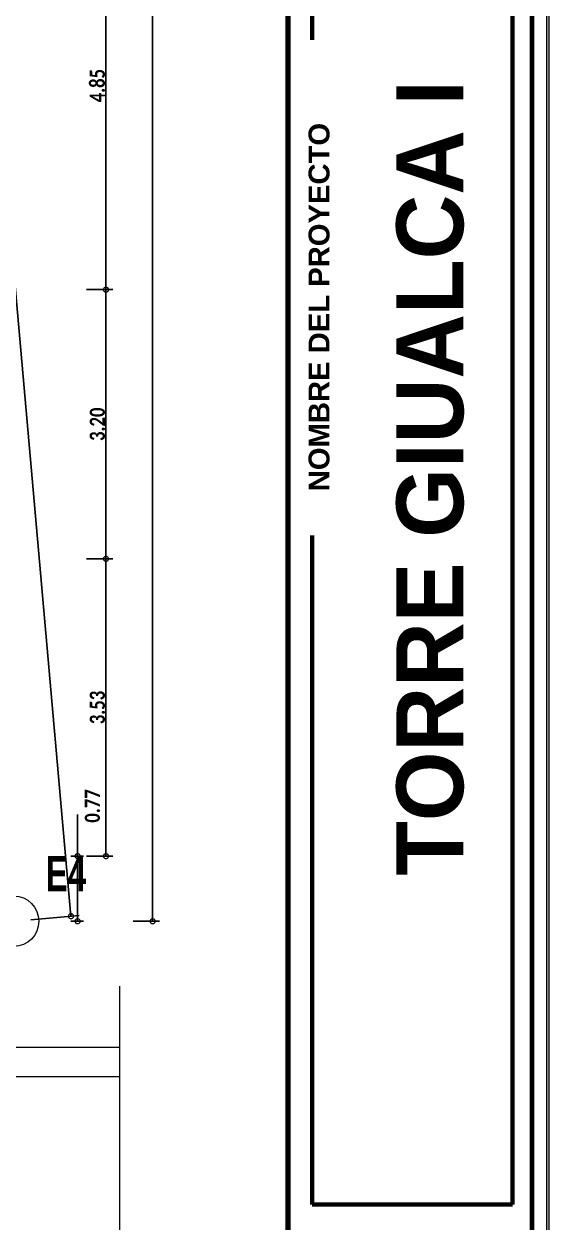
# Model space of a CAD drawing. Header units: metres. Extents: x -144 to 1000, y -717 to 29.
# Drawn here: x 994.13 to 1000.37, y -575.1 to -560.86 of the extents above; entities that cross this region are included whole.
import ezdxf

# ---------------------------------------------------------------- set-up
doc = ezdxf.new("R2010")
doc.units = ezdxf.units.M
doc.layers.get('0').update_dxf_attribs({"color": 1})
doc.layers.get('Defpoints').update_dxf_attribs({"color": 1})
for name, color, linetype, lineweight in [('A-ANNO-DIMS', 1, 'Continuous', 9), ('A-DETL-THIN', 1, 'Continuous', 9), ('G-ANNO-TEXT', 2, 'Continuous', 9), ('G-ANNO-TTLB', 3, 'Continuous', 18), ('G-ANNO-TTLB-WIDE', 1, 'Continuous', 70), ('G-IMPT', 1, 'Continuous', 9)]:
    doc.layers.add(name, color=color, linetype=linetype, lineweight=lineweight)
doc.styles.add('Arial_B', font='arialbd.ttf', dxfattribs={"height": 0.0025})
doc.styles.add('Britannic Bold_B_1', font='', dxfattribs={"width": 0.7, "height": 0.4})
doc.styles.add('Britannic Bold_B_4', font='', dxfattribs={"height": 0.004465})
doc.styles.add('Calibri_B_7', font='calibrib.ttf', dxfattribs={"width": 0.8, "height": 0.18})
doc.styles.get('Britannic Bold_B_1').set_extended_font_data('Britannic Bold', bold=True)
doc.styles.get('Britannic Bold_B_4').set_extended_font_data('Britannic Bold', bold=True)
doc.dimstyles.new('LINDEROS', dxfattribs={"dimscale": 0.3048, "dimtxt": 0.406749, "dimasz": 0.393701, "dimexe": 0.328084, "dimexo": 0.0625, "dimgap": 0.032808, "dimtad": 1, "dimrnd": 0.01, "dimzin": 0, "dimdsep": 46, "dimtxsty": 'Britannic Bold_B_1', "dimblk1": 'DOTSMALL', "dimblk2": 'DOTSMALL', "dimsah": 1, "dimcen": 0.09, "dimazin": 0, "dimtfac": 1, "dimtdec": 4, "dimtix": 1, "dimtmove": 0, "dimatfit": 3, "dimfxl": 1.64042, "dimfxlon": 1, "dimtvp": 1, "dimtolj": 1, "dimtzin": 0, "dimarcsym": 2})
doc.dimstyles.new('STANDARD_02', dxfattribs={"dimscale": 0.3048, "dimtxt": 0.200149, "dimasz": 0.393701, "dimexe": 0.262467, "dimexo": 0.0625, "dimgap": 0.032808, "dimtad": 1, "dimrnd": 0.01, "dimzin": 0, "dimdsep": 46, "dimtxsty": 'Calibri_B_7', "dimblk1": 'DOTSMALL', "dimblk2": 'DOTSMALL', "dimsah": 1, "dimcen": 0.09, "dimazin": 0, "dimtfac": 1, "dimtdec": 4, "dimtix": 1, "dimtmove": 0, "dimatfit": 3, "dimfxl": 0.82021, "dimfxlon": 1, "dimtvp": 1, "dimtolj": 1, "dimtzin": 0, "dimarcsym": 2})
doc.dimstyles.new('STANDARD_02_1', dxfattribs={"dimscale": 0.3048, "dimtxt": 0.200149, "dimasz": 0.393701, "dimexe": 0.262467, "dimexo": 0.0625, "dimgap": 0.032808, "dimtad": 1, "dimrnd": 0.01, "dimzin": 0, "dimdsep": 46, "dimtxsty": 'Calibri_B_7', "dimblk1": 'DOTSMALL', "dimblk2": 'DOTSMALL', "dimsah": 1, "dimcen": 0.09, "dimazin": 0, "dimtfac": 1, "dimtdec": 4, "dimtix": 1, "dimtmove": 0, "dimatfit": 3, "dimfxl": 0.82021, "dimfxlon": 1, "dimtvp": 1, "dimtolj": 1, "dimtzin": 0, "dimarcsym": 2})

# ---------------------------------------------------------------- blocks, each defined once
blk = doc.blocks.new('tarjeta de nathalie 00')
at = {"layer": 'G-IMPT', "lineweight": 9}
h = blk.add_hatch(color=3, dxfattribs=at)
h.paths.add_polyline_path([(-145.23888, -717.38489), (-145.21019, -717.38489), (-145.21019, -716.89355), (-145.21019, -716.79934), (-145.23888, -716.79934), (-145.23888, -716.89379)])
h.paths.add_polyline_path([(-145.20996, -716.7991), (-145.20996, -717.3851), (-145.2392, -717.3851), (-145.2392, -716.7991)])
h.paths.add_polyline_path([(-145.23902, -717.3868), (-145.20826, -717.3868), (-145.20826, -716.7974), (-145.2392, -716.7974), (-146.09866, -716.7974), (-146.09866, -717.3868)])
h.paths.add_polyline_path([(-145.20795, -716.79707), (-145.20795, -717.3871), (-146.09898, -717.3871), (-146.09898, -716.79707)])
at = {"layer": 'G-ANNO-TTLB', "color": 3}
for p, q in [((-145.20795, -717.3871), (-145.20795, -716.79707)), ((-145.20795, -717.38713), (-145.20795, -716.79707)), ((-145.20826, -716.7974), (-145.20826, -717.3868)), ((-145.2392, -716.7991), (-145.2392, -717.3851)), ((-145.20996, -717.3851), (-145.20996, -716.7991)), ((-145.23888, -717.38489), (-145.23888, -716.89379)), ((-145.21019, -716.89355), (-145.21019, -717.38489))]:
    blk.add_line(p, q, dxfattribs=at)
at = {"layer": 'G-ANNO-TTLB-WIDE', "color": 3}
for p, q in [((-145.2392, -716.7991), (-145.2392, -717.3851)), ((-145.20996, -716.7991), (-145.20996, -717.3851)), ((-145.23627, -717.0241), (-145.23627, -717.1091)), ((-145.21233, -717.24403), (-145.21233, -717.0241)), ((-145.23627, -717.16403), (-145.23627, -717.24403)), ((-145.23627, -717.24403), (-145.21233, -717.24403))]:
    blk.add_line(p, q, dxfattribs=at)
at = {"layer": 'G-ANNO-TTLB', "lineweight": 9, "attachment_point": 1, "rotation": 90, "bg_fill": 3, "box_fill_scale": 1.25, "bg_fill_color": 256, "bg_fill_true_color": 13158600, "bg_fill_transparency": 0}
for s, insert, char_height, width, style in [('TORRE GIUALCA I', (-145.2262, -717.20472), 0.008, 0.1678172, 'Britannic Bold_B_4'), ('NOMBRE DEL PROYECTO', (-145.2367, -717.15875), 0.0025, 0.0533122, 'Arial_B')]:
    blk.add_mtext(s, dxfattribs=dict(at, insert=insert, char_height=char_height, width=width, style=style))
blk = doc.blocks.new('_DotSmall')
at = {"color": 0, "linetype": 'ByBlock', "const_width": 0.5}
blk.add_lwpolyline([(-0.0625, 0, 1), (0.0625, 0, 1)], format="xyb", close=True, dxfattribs=at)
blk = doc.blocks.new('*D555')
at = {"layer": 'A-ANNO-DIMS', "color": 0, "lineweight": -2, "transparency": 16777216}
for p, q in [((987.934, -513.841), (987.934, -513.345)), ((988.002, -513.841), (987.854, -513.841)), ((987.934, -514.615), (987.934, -513.841)), ((988.002, -514.615), (987.854, -514.615))]:
    blk.add_line(p, q, dxfattribs=at)
at = {"layer": 'Defpoints', "color": 0, "transparency": 16777216}
for p in [(987.934, -513.841), (988.021, -513.841), (988.021, -514.615)]:
    blk.add_point(p, dxfattribs=at)
at = {"layer": 'A-ANNO-DIMS', "color": 0, "lineweight": -2, "transparency": 16777216, "xscale": 0.12, "yscale": 0.12, "zscale": 0.12}
for p, rotation in [((987.934, -513.841), 90), ((987.934, -514.615), 270)]:
    blk.add_blockref('_DotSmall', p, dxfattribs=dict(at, rotation=rotation))
at = {"layer": 'A-ANNO-DIMS', "color": 0, "transparency": 16777216, "insert": (988.019, -513.443), "char_height": 0.18, "width": 0.45673, "attachment_point": 1, "rotation": 90, "line_spacing_factor": 1.158048, "style": 'Calibri_B_7'}
blk.add_mtext('\\A1;0.77', dxfattribs=at)
blk = doc.blocks.new('*D556')
at = {"layer": 'A-ANNO-DIMS', "color": 0, "lineweight": -2, "transparency": 16777216}
for p, q in [((988.041, -510.307), (988.351, -510.307)), ((988.271, -513.841), (988.271, -510.307)), ((988.041, -513.841), (988.351, -513.841))]:
    blk.add_line(p, q, dxfattribs=at)
at = {"layer": 'Defpoints', "color": 0, "transparency": 16777216}
for p in [(988.021, -510.307), (988.271, -510.307), (988.021, -513.841)]:
    blk.add_point(p, dxfattribs=at)
at = {"layer": 'A-ANNO-DIMS', "color": 0, "lineweight": -2, "transparency": 16777216, "xscale": 0.12, "yscale": 0.12, "zscale": 0.12}
for p, rotation in [((988.271, -510.307), 90), ((988.271, -513.841), 270)]:
    blk.add_blockref('_DotSmall', p, dxfattribs=dict(at, rotation=rotation))
at = {"layer": 'A-ANNO-DIMS', "color": 0, "transparency": 16777216, "insert": (988.169, -512.074), "char_height": 0.18, "width": 0.45673, "attachment_point": 5, "rotation": 90, "style": 'Calibri_B_7'}
blk.add_mtext('\\A1;3.53', dxfattribs=at)
blk = doc.blocks.new('*D557')
at = {"layer": 'A-ANNO-DIMS', "color": 0, "lineweight": -2, "transparency": 16777216}
for p, q in [((988.041, -507.107), (988.351, -507.107)), ((988.271, -510.307), (988.271, -507.107)), ((988.041, -510.307), (988.351, -510.307))]:
    blk.add_line(p, q, dxfattribs=at)
at = {"layer": 'Defpoints', "color": 0, "transparency": 16777216}
for p in [(988.021, -507.107), (988.271, -507.107), (988.021, -510.307)]:
    blk.add_point(p, dxfattribs=at)
at = {"layer": 'A-ANNO-DIMS', "color": 0, "lineweight": -2, "transparency": 16777216, "xscale": 0.12, "yscale": 0.12, "zscale": 0.12}
for p, rotation in [((988.271, -507.107), 90), ((988.271, -510.307), 270)]:
    blk.add_blockref('_DotSmall', p, dxfattribs=dict(at, rotation=rotation))
at = {"layer": 'A-ANNO-DIMS', "color": 0, "transparency": 16777216, "insert": (988.169, -508.707), "char_height": 0.18, "width": 0.45673, "attachment_point": 5, "rotation": 90, "style": 'Calibri_B_7'}
blk.add_mtext('\\A1;3.20', dxfattribs=at)
blk = doc.blocks.new('*D558')
at = {"layer": 'A-ANNO-DIMS', "color": 0, "lineweight": -2, "transparency": 16777216}
for p, q in [((988.041, -502.257), (988.351, -502.257)), ((988.271, -507.107), (988.271, -502.257)), ((988.041, -507.107), (988.351, -507.107))]:
    blk.add_line(p, q, dxfattribs=at)
at = {"layer": 'Defpoints', "color": 0, "transparency": 16777216}
for p in [(988.021, -502.257), (988.271, -502.257), (988.021, -507.107)]:
    blk.add_point(p, dxfattribs=at)
at = {"layer": 'A-ANNO-DIMS', "color": 0, "lineweight": -2, "transparency": 16777216, "xscale": 0.12, "yscale": 0.12, "zscale": 0.12}
for p, rotation in [((988.271, -502.257), 90), ((988.271, -507.107), 270)]:
    blk.add_blockref('_DotSmall', p, dxfattribs=dict(at, rotation=rotation))
at = {"layer": 'A-ANNO-DIMS', "color": 0, "transparency": 16777216, "insert": (988.169, -504.682), "char_height": 0.18, "width": 0.45673, "attachment_point": 5, "rotation": 90, "style": 'Calibri_B_7'}
blk.add_mtext('\\A1;4.85', dxfattribs=at)
blk = doc.blocks.new('*D472')
at = {"layer": 'A-ANNO-DIMS', "color": 0, "lineweight": -2, "transparency": 16777216}
for p, q in [((988.595, -491.207), (988.906, -491.207)), ((988.826, -514.615), (988.826, -491.207)), ((988.595, -514.615), (988.906, -514.615))]:
    blk.add_line(p, q, dxfattribs=at)
at = {"layer": 'Defpoints', "color": 0, "transparency": 16777216}
for p in [(988.576, -491.207), (988.826, -491.207), (988.576, -514.615)]:
    blk.add_point(p, dxfattribs=at)
at = {"layer": 'A-ANNO-DIMS', "color": 0, "lineweight": -2, "transparency": 16777216, "xscale": 0.12, "yscale": 0.12, "zscale": 0.12}
for p, rotation in [((988.826, -491.207), 90), ((988.826, -514.615), 270)]:
    blk.add_blockref('_DotSmall', p, dxfattribs=dict(at, rotation=rotation))
at = {"layer": 'A-ANNO-DIMS', "color": 0, "transparency": 16777216, "insert": (988.723, -502.911), "char_height": 0.18, "width": 0.58667, "attachment_point": 5, "rotation": 90, "style": 'Calibri_B_7'}
blk.add_mtext('\\A1;23.41', dxfattribs=at)
blk = doc.blocks.new('*D486')
at = {"layer": 'A-ANNO-DIMS', "color": 0, "lineweight": -2, "transparency": 16777216}
for p, q in [((984.975, -487.523), (985.554, -487.472)), ((985.454, -487.481), (987.855, -514.555)), ((987.376, -514.597), (987.954, -514.546))]:
    blk.add_line(p, q, dxfattribs=at)
at = {"layer": 'Defpoints', "color": 0, "transparency": 16777216}
for p in [(984.956, -487.525), (987.855, -514.555), (987.357, -514.599)]:
    blk.add_point(p, dxfattribs=at)
at = {"layer": 'A-ANNO-DIMS', "color": 0, "lineweight": -2, "transparency": 16777216, "xscale": 0.12, "yscale": 0.12, "zscale": 0.12}
for p, rotation in [((985.454, -487.481), 95.06666666666777), ((987.855, -514.555), 275.0666666666677)]:
    blk.add_blockref('_DotSmall', p, dxfattribs=dict(at, rotation=rotation))
at = {"layer": 'A-ANNO-DIMS', "color": 0, "transparency": 16777216, "insert": (986.87, -500.999), "char_height": 0.4, "width": 1.40028, "attachment_point": 5, "rotation": 275.0667, "style": 'Britannic Bold_B_1'}
blk.add_mtext('\\A1;27.18', dxfattribs=at)
blk = doc.blocks.new('L')
at = {"layer": 'A-DETL-THIN', "color": 8, "true_color": 0x808080}
for p, q in [((988.43, -515.386), (988.43, -519.377)), ((955.897, -516.111), (988.43, -516.111)), ((955.897, -516.461), (988.43, -516.461))]:
    blk.add_line(p, q, dxfattribs=at)
at = {"layer": 'A-DETL-THIN'}
blk.add_circle((987.173, -514.615), 0.3, dxfattribs=at)
at = {"layer": 'G-ANNO-TEXT', "insert": (987.555, -513.838), "char_height": 0.42, "width": 0.89789, "attachment_point": 1, "style": 'Britannic Bold_B_1'}
blk.add_mtext('E4', dxfattribs=at)
at = {"layer": 'A-ANNO-DIMS', "color": 5, "true_color": 0x0000ff}
dim = blk.add_linear_dim(base=(987.855, -514.555), p1=(984.956, -487.525), p2=(987.357, -514.599), angle=275.0667, dimstyle='LINDEROS', override={"dimpost": '<>', "dimfxl": 27.18}, dxfattribs=at)
dim.commit()
dim.dimension.update_dxf_attribs({"geometry": '*D486', "text_midpoint": (986.87, -500.999)})
at = {"layer": 'A-ANNO-DIMS'}
for base, p1, p2, override, picture, middle in [((988.826, -491.207), (988.576, -514.615), (988.576, -491.207), {"dimpost": '<>', "dimfxl": 23.408302}, '*D472', (988.723, -502.911)), ((988.271, -502.257), (988.021, -507.107), (988.021, -502.257), {"dimpost": '<>', "dimfxl": 4.85}, '*D558', (988.169, -504.682)), ((988.271, -507.107), (988.021, -510.307), (988.021, -507.107), {"dimpost": '<>', "dimfxl": 3.199937}, '*D557', (988.169, -508.707)), ((988.271, -510.307), (988.021, -513.841), (988.021, -510.307), {"dimpost": '<>', "dimfxl": 3.534809}, '*D556', (988.169, -512.074))]:
    dim = blk.add_linear_dim(base=base, p1=p1, p2=p2, angle=90, dimstyle='STANDARD_02', override=override, dxfattribs=at)
    dim.commit()
    dim.dimension.update_dxf_attribs({"geometry": picture, "text_midpoint": middle})
dim = blk.add_linear_dim(base=(987.934, -513.841), p1=(988.021, -514.615), p2=(988.021, -513.841), angle=90, dimstyle='STANDARD_02_1', override={"dimpost": '<>', "dimfxl": 0.77378}, dxfattribs=at)
dim.commit()
dim.dimension.update_dxf_attribs({"geometry": '*D555', "text_midpoint": (988.139, -513.345), "dimtype": 128, "text_rotation": 90})

msp = doc.modelspace()

# ---------------------------------------------------------------- block references
at = {"xscale": 99.43160266323505, "yscale": 99.43160266323505, "zscale": 99.43160266323505}
msp.add_blockref('tarjeta de nathalie 00', (15438.631, 70741.827), dxfattribs=at)

# ---------------------------------------------------------------- next in the draw order: block references
at = {"color": 3}
msp.add_blockref('L', (6.834, -56.913), dxfattribs=at)

doc.saveas('drawing.dxf')
